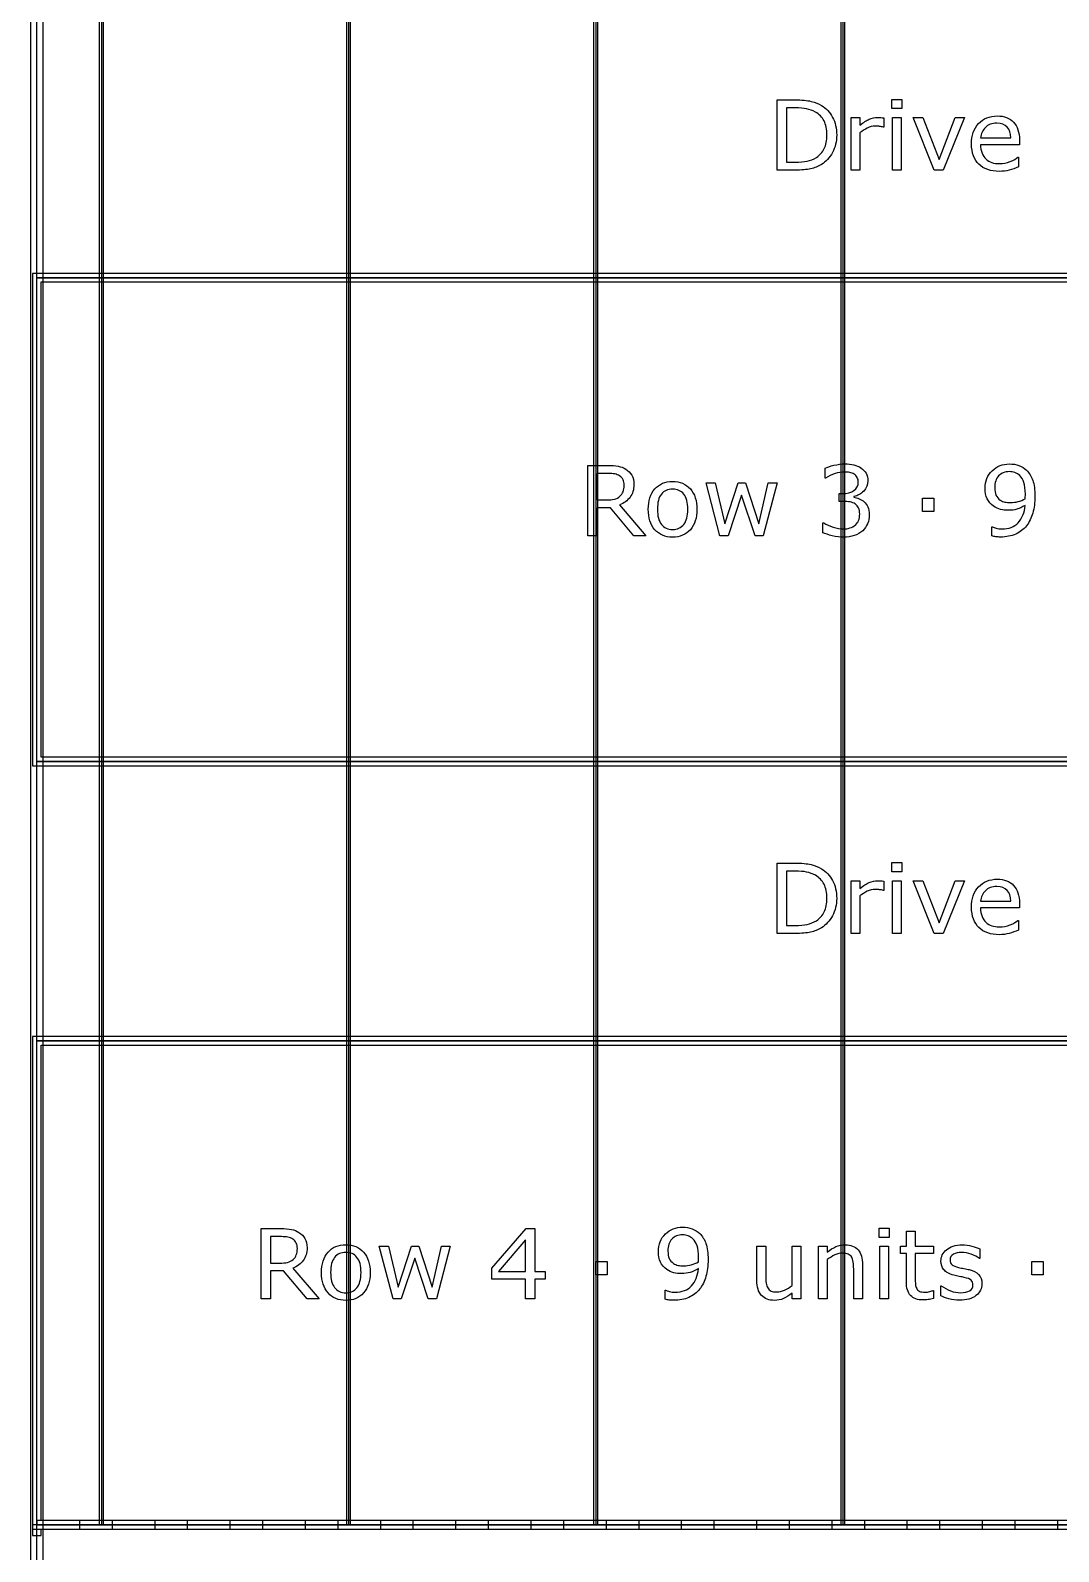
# Model space of a CAD drawing. Extents: x -13 to 750, y 12 to 2314.
# Drawn here: x 43.4 to 139.1, y 2009.4 to 2150.9 of the extents above; entities that cross this region are included whole.
import ezdxf

# ---------------------------------------------------------------- set-up
doc = ezdxf.new("R2010")
doc.units = 0
doc.layers.get('0').update_dxf_attribs({"linetype": 'CONTINUOUS'})

msp = doc.modelspace()

# ---------------------------------------------------------------- linework, layer by layer
at = {"color": 7}
for points in [[(43.400391, 2296.489609), (43.400391, 1844.29039), (268.59961, 1844.29039), (268.59961, 2296.489609)], [(44.599609, 2295.290391), (267.40039, 2295.290391), (267.40039, 1845.48961), (44.599609, 1845.48961)], [(49.800781, 2269.89), (49.800781, 2011.89), (50.199219, 2011.89), (50.199219, 2269.89)], [(72.800781, 2269.89), (72.800781, 2011.89), (73.199219, 2011.89), (73.199219, 2269.89)], [(95.800781, 2269.89), (95.800781, 2011.89), (96.199219, 2011.89), (96.199219, 2269.89)], [(118.80078, 2269.89), (118.80078, 2011.89), (119.19922, 2011.89), (119.19922, 2269.89)], [(44, 2153.89), (268, 2153.89), (268, 2127.89), (44, 2127.89)], [(124.49341, 2143.62049), (123.56177, 2143.62049), (123.56177, 2144.47742), (124.49341, 2144.47742)], [(124.44067, 2137.89), (123.6145, 2137.89), (123.6145, 2142.79869), (124.44067, 2142.79869)], [(130.32056, 2142.79869), (128.33423, 2137.89), (127.50366, 2137.89), (125.53052, 2142.79869), (126.427, 2142.79869), (127.94751, 2138.89195), (129.45483, 2142.79869)], [(117.51489, 2141.16836), (117.51489, 2141.16836)], [(118.42456, 2141.15514), (118.42456, 2141.15514)], [(43.599609, 2128.29039), (43.599609, 2082.48961), (268.40039, 2082.48961), (268.40039, 2128.29039)], [(44, 2127.89), (268, 2127.89), (268, 2082.89), (44, 2082.89)], [(44.400391, 2127.48961), (267.59961, 2127.48961), (267.59961, 2083.29039), (44.400391, 2083.29039)], [(98.646973, 2108.5921), (98.646973, 2108.5921)], [(112.87646, 2108.79869), (111.59766, 2103.89), (110.83301, 2103.89), (109.57178, 2107.67369), (108.31934, 2103.89), (107.55908, 2103.89), (106.26709, 2108.79869), (107.12842, 2108.79869), (108.0293, 2104.99742), (109.25537, 2108.79869), (109.93652, 2108.79869), (111.19336, 2104.99742), (112.0459, 2108.79869)], [(120.98, 2107.04082), (120.98, 2107.04082)], [(127.46631, 2106.13561), (126.41602, 2106.13561), (126.41602, 2107.37926), (127.46631, 2107.37926)], [(136.87057, 2107.5551), (136.87057, 2107.5551)], [(104.5708, 2106.34215), (104.5708, 2106.34215)], [(105.42334, 2106.34215), (105.42334, 2106.34215)], [(44, 2082.89), (268, 2082.89), (268, 2056.89), (44, 2056.89)], [(124.49341, 2072.62049), (123.56177, 2072.62049), (123.56177, 2073.47742), (124.49341, 2073.47742)], [(124.44067, 2066.89), (123.6145, 2066.89), (123.6145, 2071.79869), (124.44067, 2071.79869)], [(130.32056, 2071.79869), (128.33423, 2066.89), (127.50366, 2066.89), (125.53052, 2071.79869), (126.427, 2071.79869), (127.94751, 2067.89195), (129.45483, 2071.79869)], [(117.51489, 2070.16836), (117.51489, 2070.16836)], [(118.42456, 2070.15514), (118.42456, 2070.15514)], [(43.599609, 2057.29039), (43.599609, 2011.48961), (268.40039, 2011.48961), (268.40039, 2057.29039)], [(44, 2056.89), (268, 2056.89), (268, 2011.89), (44, 2011.89)], [(44.400391, 2056.48961), (267.59961, 2056.48961), (267.59961, 2012.29039), (44.400391, 2012.29039)], [(91.297119, 2034.73131), (90.325928, 2034.73131), (90.325928, 2032.89), (89.482178, 2032.89), (89.482178, 2034.73131), (86.348877, 2034.73131), (86.348877, 2035.74205), (89.517334, 2039.43346), (90.325928, 2039.43346), (90.325928, 2035.43443), (91.297119, 2035.43443)], [(123.31128, 2038.62047), (122.37964, 2038.62047), (122.37964, 2039.4774), (123.31128, 2039.4774)], [(82.468506, 2037.79869), (81.189697, 2032.89), (80.425049, 2032.89), (79.163818, 2036.67369), (77.911377, 2032.89), (77.151123, 2032.89), (75.859131, 2037.79869), (76.720459, 2037.79869), (77.621338, 2033.99742), (78.847412, 2037.79869), (79.528564, 2037.79869), (80.7854, 2033.99742), (81.637939, 2037.79869)], [(89.482178, 2035.43443), (89.482178, 2038.38756), (86.946533, 2035.43443)], [(123.25854, 2032.89), (122.43237, 2032.89), (122.43237, 2037.79869), (123.25854, 2037.79869)], [(68.239014, 2037.5921), (68.239014, 2037.5921)], [(97.05835, 2035.13561), (96.008057, 2035.13561), (96.008057, 2036.37926), (97.05835, 2036.37926)], [(106.46261, 2036.5551), (106.46261, 2036.5551)], [(137.64185, 2035.13556), (136.59155, 2035.13556), (136.59155, 2036.37921), (137.64185, 2036.37921)], [(74.162842, 2035.34215), (74.162842, 2035.34215)], [(75.015381, 2035.34215), (75.015381, 2035.34215)], [(131.94653, 2034.30499), (131.94653, 2034.30499)], [(44, 2012.29039), (44, 2011.89), (43.599609, 2011.89), (43.599609, 2010.89), (44.400391, 2010.89), (44.400391, 2011.48961), (48, 2011.48961), (48, 2012.29039)], [(51, 2012.29039), (51, 2011.48961), (55, 2011.48961), (55, 2012.29039)], [(58, 2012.29039), (58, 2011.48961), (62, 2011.48961), (62, 2012.29039)], [(65, 2012.29039), (65, 2011.48961), (69, 2011.48961), (69, 2012.29039)], [(72, 2012.29039), (72, 2011.48961), (76, 2011.48961), (76, 2012.29039)], [(79, 2012.29039), (79, 2011.48961), (83, 2011.48961), (83, 2012.29039)], [(86, 2012.29039), (86, 2011.48961), (90, 2011.48961), (90, 2012.29039)], [(93, 2012.29039), (93, 2011.48961), (97, 2011.48961), (97, 2012.29039)], [(100, 2012.29039), (100, 2011.48961), (104, 2011.48961), (104, 2012.29039)], [(107, 2012.29039), (107, 2011.48961), (111, 2011.48961), (111, 2012.29039)], [(114, 2012.29039), (114, 2011.48961), (118, 2011.48961), (118, 2012.29039)], [(121, 2012.29039), (121, 2011.48961), (125, 2011.48961), (125, 2012.29039)], [(128, 2012.29039), (128, 2011.48961), (132, 2011.48961), (132, 2012.29039)], [(135, 2012.29039), (135, 2011.48961), (139, 2011.48961), (139, 2012.29039)], [(44, 2011.89), (268, 2011.89), (268, 1867.89), (44, 1867.89)]]:
    msp.add_lwpolyline(points, close=True, dxfattribs=at)
for points in [[(50, 2269.89), (50, 2011.89)], [(73, 2269.89), (73, 2011.89)], [(96, 2269.89), (96, 2011.89)], [(119, 2269.89), (119, 2011.89)], [(114.54858, 2137.89), (112.89624, 2137.89), (112.89624, 2144.43346), (114.53101, 2144.43346)], [(114.58374, 2143.68642), (113.76636, 2143.68642), (113.76636, 2138.6371), (114.58374, 2138.6371)], [(120.5911, 2141.37488), (120.5911, 2137.89), (119.76493, 2137.89), (119.76493, 2142.79869), (120.5911, 2142.79869), (120.5911, 2142.07359)], [(122.82792, 2142.74599), (122.82788, 2141.89783)], [(122.82788, 2141.89783), (122.78398, 2141.89783)], [(131.8147, 2140.89146), (134.6272, 2140.89146)], [(135.4314, 2140.25865), (131.8147, 2140.25865)], [(135.43135, 2140.70689), (135.4314, 2140.25865)], [(135.29077, 2139.08971), (135.33467, 2139.08971), (135.33467, 2138.18883)], [(100.68164, 2103.89), (99.552246, 2103.89), (97.36377, 2106.49156), (96.137695, 2106.49156), (96.137695, 2103.89), (95.267578, 2103.89), (95.267578, 2110.43346), (97.100098, 2110.43346)], [(117.38523, 2109.23807), (117.34133, 2109.23807), (117.34133, 2110.15653)], [(97.161621, 2109.68635), (96.137695, 2109.68635), (96.137695, 2107.21662), (97.016602, 2107.21662)], [(119.05955, 2107.07601), (118.66404, 2107.07601), (118.66404, 2107.8055), (118.97166, 2107.8055)], [(120.03518, 2107.52859), (120.03518, 2107.46709)], [(135.98333, 2107.74407), (135.98291, 2107.744)], [(98.220703, 2106.75084), (100.68164, 2103.89)], [(117.15234, 2104.16686), (117.15234, 2105.08531), (117.21824, 2105.08531)], [(132.87598, 2103.86366), (132.87598, 2104.70302), (132.91988, 2104.70302)], [(114.54858, 2066.89), (112.89624, 2066.89), (112.89624, 2073.43346), (114.53101, 2073.43346)], [(114.58374, 2072.68642), (113.76636, 2072.68642), (113.76636, 2067.6371), (114.58374, 2067.6371)], [(120.5911, 2070.37488), (120.5911, 2066.89), (119.76493, 2066.89), (119.76493, 2071.79869), (120.5911, 2071.79869), (120.5911, 2071.07359)], [(122.82792, 2071.74599), (122.82788, 2070.89783)], [(122.82788, 2070.89783), (122.78398, 2070.89783)], [(131.8147, 2069.89146), (134.6272, 2069.89146)], [(135.4314, 2069.25865), (131.8147, 2069.25865)], [(135.43135, 2069.70689), (135.4314, 2069.25865)], [(135.29077, 2068.08971), (135.33467, 2068.08971), (135.33467, 2067.18883)], [(70.273682, 2032.89), (69.144287, 2032.89), (66.955811, 2035.49156), (65.729736, 2035.49156), (65.729736, 2032.89), (64.859619, 2032.89), (64.859619, 2039.43346), (66.692139, 2039.43346)], [(124.91089, 2034.4939), (124.91089, 2037.10426), (124.35278, 2037.10426), (124.35278, 2037.79859), (124.91089, 2037.79859), (124.91089, 2039.20924), (125.73706, 2039.20924), (125.73706, 2037.79859), (127.44214, 2037.79859), (127.44214, 2037.10426), (125.73706, 2037.10426), (125.73706, 2034.86744)], [(66.753662, 2038.68635), (65.729736, 2038.68635), (65.729736, 2036.21662), (66.608643, 2036.21662)], [(110.9978, 2034.61266), (110.9978, 2037.79869), (111.82397, 2037.79869), (111.82397, 2035.00377)], [(114.27616, 2034.13364), (114.27616, 2037.79868), (115.10233, 2037.79868), (115.10229, 2032.89)], [(117.55439, 2036.55506), (117.55439, 2032.89), (116.72822, 2032.89), (116.72822, 2037.79869), (117.55439, 2037.79869), (117.55439, 2037.25377)], [(105.57537, 2036.74407), (105.57495, 2036.744)], [(131.75313, 2037.54817), (131.75313, 2036.66487), (131.70923, 2036.66487)], [(67.812744, 2035.75084), (70.273682, 2032.89)], [(120.83276, 2032.89), (120.00659, 2032.89), (120.00659, 2035.68492)], [(120.83271, 2036.07604), (120.83276, 2032.89)], [(102.46802, 2032.86366), (102.46802, 2033.70302), (102.51192, 2033.70302)], [(115.10229, 2032.89), (114.27612, 2032.89), (114.27612, 2033.43492)], [(127.39821, 2033.67649), (127.44211, 2033.67649), (127.44214, 2032.9339)], [(128.11011, 2033.18438), (128.11011, 2034.11163), (128.15401, 2034.11163)]]:
    msp.add_lwpolyline(points, dxfattribs=at)
for points in [[(114.53101, 2144.43346), (115.169677, 2144.43346), (115.67651, 2144.386583), (116.05151, 2144.29283)], [(116.05151, 2144.29283), (116.429443, 2144.20201), (116.74878, 2144.076033), (117.00952, 2143.9149)], [(117.00952, 2143.9149), (117.454833, 2143.63658), (117.802003, 2143.265977), (118.05103, 2142.80309)], [(115.62524, 2143.59852), (115.335207, 2143.65712), (114.98804, 2143.68642), (114.58374, 2143.68642)], [(116.44702, 2143.29529), (116.189207, 2143.441777), (115.91528, 2143.542853), (115.62524, 2143.59852)], [(117.24683, 2142.46473), (117.068117, 2142.81629), (116.801513, 2143.093143), (116.44702, 2143.29529)], [(117.51489, 2141.16834), (117.51489, 2141.681033), (117.425537, 2142.113163), (117.24683, 2142.46473)], [(118.05103, 2142.80309), (118.30005, 2142.340197), (118.42456, 2141.79088), (118.42456, 2141.15514)], [(120.5911, 2142.07359), (120.919227, 2142.337263), (121.207803, 2142.5233), (121.45683, 2142.6317)], [(121.45683, 2142.6317), (121.708783, 2142.743027), (121.96513, 2142.79869), (122.22587, 2142.79869)], [(122.22587, 2142.79869), (122.369423, 2142.79869), (122.473427, 2142.79429), (122.53788, 2142.78549)], [(122.53788, 2142.78549), (122.602347, 2142.77949), (122.699027, 2142.766323), (122.82792, 2142.74599)], [(131.63008, 2142.2274), (132.069533, 2142.69908), (132.64668, 2142.93492), (133.36152, 2142.93492)], [(133.36152, 2142.93492), (134.023633, 2142.93492), (134.5334, 2142.74156), (134.89082, 2142.35484)], [(134.89082, 2142.35484), (135.251173, 2141.968127), (135.43135, 2141.41881), (135.43135, 2140.70689)], [(117.2688, 2139.89395), (117.43286, 2140.23379), (117.51489, 2140.658593), (117.51489, 2141.16836)], [(118.42456, 2141.15514), (118.42456, 2140.560413), (118.29419, 2140.02135), (118.03345, 2139.53795)], [(121.27665, 2141.80994), (121.039343, 2141.698613), (120.810827, 2141.553593), (120.5911, 2141.37488)], [(122.01493, 2141.98133), (121.76005, 2141.98133), (121.513957, 2141.9242), (121.27665, 2141.80994)], [(122.42362, 2141.95933), (122.309367, 2141.973997), (122.173137, 2141.98133), (122.01493, 2141.98133)], [(122.78398, 2141.89783), (122.660933, 2141.927097), (122.540813, 2141.947597), (122.42362, 2141.95933)], [(130.97529, 2140.31578), (130.97529, 2141.118513), (131.193553, 2141.75572), (131.63008, 2142.2274)], [(132.25854, 2141.86266), (131.9978, 2141.601913), (131.849853, 2141.27818), (131.8147, 2140.89146)], [(133.31763, 2142.25377), (132.875243, 2142.25377), (132.522213, 2142.1234), (132.25854, 2141.86266)], [(134.29761, 2141.89781), (134.083743, 2142.135117), (133.757083, 2142.25377), (133.31763, 2142.25377)], [(134.6272, 2140.89146), (134.624533, 2141.32506), (134.51467, 2141.66051), (134.29761, 2141.89781)], [(116.53931, 2139.07217), (116.864503, 2139.280177), (117.107667, 2139.554103), (117.2688, 2139.89395)], [(118.03345, 2139.53795), (117.775637, 2139.05455), (117.431397, 2138.67955), (117.00073, 2138.41295)], [(131.66084, 2138.43492), (131.203807, 2138.877307), (130.97529, 2139.50426), (130.97529, 2140.31578)], [(131.8147, 2140.25865), (131.8147, 2139.956897), (131.86011, 2139.693227), (131.95093, 2139.46764)], [(114.58374, 2138.6371), (115.002687, 2138.6371), (115.367433, 2138.667867), (115.67798, 2138.7294)], [(115.67798, 2138.7294), (115.991453, 2138.790933), (116.278563, 2138.90519), (116.53931, 2139.07217)], [(117.00073, 2138.41295), (116.701903, 2138.228377), (116.36792, 2138.095077), (115.99878, 2138.01305)], [(133.56807, 2137.77574), (132.753617, 2137.77574), (132.117873, 2137.995467), (131.66084, 2138.43492)], [(131.95093, 2139.46764), (132.04175, 2139.24498), (132.16626, 2139.061873), (132.32446, 2138.91832)], [(132.32446, 2138.91832), (132.476807, 2138.777693), (132.656983, 2138.672223), (132.86499, 2138.60191)], [(132.86499, 2138.60191), (133.07593, 2138.531603), (133.307377, 2138.49645), (133.55933, 2138.49645)], [(133.55933, 2138.49645), (133.89331, 2138.49645), (134.228757, 2138.562367), (134.56567, 2138.6942)], [(135.33467, 2138.18883), (135.05635, 2138.071643), (134.77217, 2137.973497), (134.48213, 2137.89439)], [(134.56567, 2138.6942), (134.905517, 2138.828967), (135.147217, 2138.960803), (135.29077, 2139.08971)], [(115.99878, 2138.01305), (115.632567, 2137.931017), (115.149167, 2137.89), (114.54858, 2137.89)], [(134.48213, 2137.89439), (134.19209, 2137.81529), (133.887403, 2137.77574), (133.56807, 2137.77574)], [(97.100098, 2110.43346), (97.495605, 2110.43346), (97.825195, 2110.407093), (98.088867, 2110.35436)], [(98.088867, 2110.35436), (98.352539, 2110.30456), (98.589844, 2110.213737), (98.800781, 2110.08189)], [(98.800781, 2110.08189), (99.038086, 2109.932477), (99.222656, 2109.743513), (99.354492, 2109.515)], [(117.34133, 2110.15653), (117.549337, 2110.25907), (117.826193, 2110.35282), (118.1719, 2110.43778)], [(118.1719, 2110.43778), (118.520527, 2110.525673), (118.85744, 2110.56962), (119.18264, 2110.56962)], [(119.16062, 2109.80936), (118.8823, 2109.80936), (118.586403, 2109.759557), (118.27293, 2109.65995)], [(119.64842, 2109.76546), (119.504867, 2109.794727), (119.342267, 2109.80936), (119.16062, 2109.80936)], [(119.18264, 2110.56962), (119.501973, 2110.56962), (119.783223, 2110.54032), (120.02639, 2110.48172)], [(120.05271, 2109.60726), (119.926737, 2109.683427), (119.791973, 2109.73616), (119.64842, 2109.76546)], [(120.02639, 2110.48172), (120.26955, 2110.42312), (120.489277, 2110.32937), (120.68557, 2110.20047)], [(120.68557, 2110.20047), (120.896503, 2110.059843), (121.05617, 2109.88992), (121.16457, 2109.6907)], [(132.23873, 2108.30656), (132.23873, 2108.974533), (132.458457, 2109.517993), (132.89791, 2109.93694)], [(132.89791, 2109.93694), (133.337363, 2110.35588), (133.873497, 2110.56535), (134.50631, 2110.56535)], [(134.49756, 2109.84899), (134.075687, 2109.84899), (133.741703, 2109.717157), (133.49561, 2109.45349)], [(135.01172, 2109.76109), (134.853513, 2109.81969), (134.682127, 2109.84899), (134.49756, 2109.84899)], [(134.50631, 2110.56535), (134.822717, 2110.56535), (135.115683, 2110.515547), (135.38521, 2110.41594)], [(135.38521, 2110.41594), (135.654743, 2110.31926), (135.890583, 2110.172777), (136.09273, 2109.97649)], [(136.09273, 2109.97649), (136.341757, 2109.733323), (136.533653, 2109.419847), (136.66842, 2109.03606)], [(97.772461, 2109.63365), (97.59961, 2109.668783), (97.395996, 2109.68635), (97.161621, 2109.68635)], [(98.220703, 2109.45787), (98.094726, 2109.54283), (97.945312, 2109.601423), (97.772461, 2109.63365)], [(98.545898, 2109.08873), (98.481445, 2109.235217), (98.373046, 2109.358263), (98.220703, 2109.45787)], [(98.646973, 2108.59215), (98.646973, 2108.77965), (98.613281, 2108.945177), (98.545898, 2109.08873)], [(98.550293, 2107.98126), (98.614746, 2108.142393), (98.646973, 2108.346007), (98.646973, 2108.5921)], [(99.556641, 2108.65367), (99.556641, 2108.18199), (99.437989, 2107.786483), (99.200684, 2107.46715)], [(99.354492, 2109.515), (99.489258, 2109.289413), (99.556641, 2109.002303), (99.556641, 2108.65367)], [(101.50342, 2108.23619), (101.913573, 2108.70201), (102.46582, 2108.93492), (103.16016, 2108.93492)], [(103.16016, 2108.93492), (103.848633, 2108.93492), (104.39795, 2108.70201), (104.80811, 2108.23619)], [(118.27293, 2109.65995), (117.95945, 2109.560343), (117.66355, 2109.419717), (117.38523, 2109.23807)], [(120.03514, 2108.08235), (120.30174, 2108.26985), (120.43504, 2108.542313), (120.43504, 2108.89974)], [(120.33396, 2109.31282), (120.26658, 2109.43294), (120.17283, 2109.531087), (120.05271, 2109.60726)], [(120.43504, 2108.89974), (120.43504, 2109.05794), (120.401347, 2109.195633), (120.33396, 2109.31282)], [(121.32717, 2108.99197), (121.32717, 2108.62869), (121.198263, 2108.31082), (120.94045, 2108.03836)], [(121.16457, 2109.6907), (121.27297, 2109.49148), (121.32717, 2109.25857), (121.32717, 2108.99197)], [(133.49561, 2109.45349), (133.252443, 2109.189817), (133.13086, 2108.81921), (133.13086, 2108.34167)], [(135.45557, 2109.47984), (135.31787, 2109.61168), (135.16992, 2109.70543), (135.01172, 2109.76109)], [(135.84229, 2108.83824), (135.748537, 2109.113633), (135.61963, 2109.3275), (135.45557, 2109.47984)], [(135.98291, 2107.744), (135.98291, 2108.198107), (135.936037, 2108.562853), (135.84229, 2108.83824)], [(136.66842, 2109.03606), (136.803187, 2108.6552), (136.87057, 2108.161547), (136.87057, 2107.5551)], [(97.016602, 2107.21662), (97.291992, 2107.21662), (97.532226, 2107.240053), (97.737305, 2107.28692)], [(97.737305, 2107.28692), (97.942383, 2107.33672), (98.116699, 2107.42754), (98.260254, 2107.55938)], [(99.200684, 2107.46715), (98.963379, 2107.150743), (98.636719, 2106.911973), (98.220703, 2106.75084)], [(98.260254, 2107.55938), (98.39209, 2107.682427), (98.48877, 2107.823053), (98.550293, 2107.98126)], [(100.89258, 2106.34215), (100.89258, 2107.141957), (101.096193, 2107.773303), (101.50342, 2108.23619)], [(102.11426, 2107.75719), (101.868167, 2107.44957), (101.74512, 2106.97789), (101.74512, 2106.34215)], [(103.16016, 2108.22301), (102.711913, 2108.22301), (102.36328, 2108.067737), (102.11426, 2107.75719)], [(104.19727, 2107.75719), (103.948243, 2108.067737), (103.60254, 2108.22301), (103.16016, 2108.22301)], [(104.5708, 2106.34215), (104.5708, 2106.97789), (104.44629, 2107.44957), (104.19727, 2107.75719)], [(104.80811, 2108.23619), (105.218263, 2107.773303), (105.42334, 2107.141957), (105.42334, 2106.34215)], [(118.97166, 2107.8055), (119.416973, 2107.8055), (119.771467, 2107.897783), (120.03514, 2108.08235)], [(119.666, 2107.02331), (119.4785, 2107.058443), (119.27635, 2107.07601), (119.05955, 2107.07601)], [(120.145, 2106.83874), (120.013167, 2106.92956), (119.8535, 2106.991083), (119.666, 2107.02331)], [(120.94045, 2108.03836), (120.68557, 2107.768827), (120.383813, 2107.598903), (120.03518, 2107.52859)], [(120.03518, 2107.46709), (120.1758, 2107.443623), (120.33693, 2107.393817), (120.51857, 2107.31767)], [(120.51857, 2107.31767), (120.700217, 2107.24443), (120.854027, 2107.152147), (120.98, 2107.04082)], [(120.97998, 2107.04088), (121.120607, 2106.9149), (121.23633, 2106.756697), (121.32715, 2106.56627)], [(132.43209, 2107.31779), (132.303183, 2107.593183), (132.23873, 2107.922773), (132.23873, 2108.30656)], [(133.01656, 2106.63664), (132.758747, 2106.815353), (132.563923, 2107.042403), (132.43209, 2107.31779)], [(133.13086, 2108.34167), (133.13086, 2108.06335), (133.17041, 2107.8363), (133.24951, 2107.66052)], [(133.24951, 2107.66052), (133.32861, 2107.48474), (133.46191, 2107.33093), (133.64941, 2107.19909)], [(133.64941, 2107.19909), (133.78125, 2107.10827), (133.92627, 2107.046747), (134.08447, 2107.01452)], [(134.08447, 2107.01452), (134.242677, 2106.985253), (134.41846, 2106.97062), (134.61182, 2106.97062)], [(134.61182, 2106.97062), (134.840333, 2106.97062), (135.071777, 2107.001387), (135.30615, 2107.06292)], [(135.30615, 2107.06292), (135.540523, 2107.124453), (135.76025, 2107.21381), (135.96533, 2107.33099)], [(135.96533, 2107.33099), (135.967997, 2107.392523), (135.970997, 2107.45258), (135.97433, 2107.51116)], [(135.97433, 2107.51116), (135.98033, 2107.572693), (135.98333, 2107.65033), (135.98333, 2107.74407)], [(136.87061, 2107.55504), (136.87061, 2106.983753), (136.80469, 2106.4652), (136.67285, 2105.99938)], [(101.50342, 2104.44811), (101.096193, 2104.910997), (100.89258, 2105.542343), (100.89258, 2106.34215)], [(101.74512, 2106.34215), (101.74512, 2105.726917), (101.86963, 2105.25963), (102.11865, 2104.94029)], [(104.19287, 2104.9359), (104.444823, 2105.252307), (104.5708, 2105.721057), (104.5708, 2106.34215)], [(105.42334, 2106.34215), (105.42334, 2105.542343), (105.218263, 2104.910997), (104.80811, 2104.44811)], [(120.45262, 2106.47399), (120.379373, 2106.629263), (120.276833, 2106.750847), (120.145, 2106.83874)], [(120.56687, 2105.89392), (120.56687, 2106.128293), (120.528787, 2106.32165), (120.45262, 2106.47399)], [(120.4658, 2105.30505), (120.53318, 2105.460323), (120.56687, 2105.656613), (120.56687, 2105.89392)], [(121.46338, 2105.82799), (121.46338, 2105.529163), (121.40918, 2105.255237), (121.30078, 2105.00621)], [(121.32715, 2106.56627), (121.41797, 2106.375843), (121.46338, 2106.12975), (121.46338, 2105.82799)], [(133.67135, 2106.32902), (133.45455, 2106.381753), (133.236287, 2106.484293), (133.01656, 2106.63664)], [(134.40523, 2106.24992), (134.135703, 2106.24992), (133.891077, 2106.276287), (133.67135, 2106.32902)], [(135.19185, 2106.35539), (134.951617, 2106.285077), (134.68941, 2106.24992), (134.40523, 2106.24992)], [(135.9609, 2106.70695), (135.68844, 2106.54289), (135.43209, 2106.425703), (135.19185, 2106.35539)], [(135.3193, 2105.09856), (135.68844, 2105.488207), (135.902307, 2106.024337), (135.9609, 2106.70695)], [(136.67285, 2105.99938), (136.543943, 2105.533553), (136.347653, 2105.13658), (136.08398, 2104.80846)], [(103.16016, 2103.75377), (102.46582, 2103.75377), (101.913573, 2103.985217), (101.50342, 2104.44811)], [(102.11865, 2104.94029), (102.367677, 2104.623883), (102.714847, 2104.46568), (103.16016, 2104.46568)], [(103.16016, 2104.46568), (103.599613, 2104.46568), (103.94385, 2104.62242), (104.19287, 2104.9359)], [(104.80811, 2104.44811), (104.39795, 2103.985217), (103.848633, 2103.75377), (103.16016, 2103.75377)], [(118.01807, 2103.88561), (117.666503, 2103.97057), (117.377927, 2104.06432), (117.15234, 2104.16686)], [(117.21824, 2105.08531), (117.467267, 2104.92125), (117.760237, 2104.78502), (118.09715, 2104.67662)], [(118.09715, 2104.67662), (118.434063, 2104.56822), (118.759257, 2104.51402), (119.07273, 2104.51402)], [(119.07273, 2104.51402), (119.257303, 2104.51402), (119.453593, 2104.544787), (119.6616, 2104.60632)], [(119.6616, 2104.60632), (119.869607, 2104.667853), (120.038063, 2104.758673), (120.16697, 2104.87878)], [(120.84375, 2104.35582), (120.624023, 2104.15074), (120.364747, 2103.998397), (120.06592, 2103.89879)], [(120.16697, 2104.87878), (120.301737, 2105.007687), (120.401347, 2105.149777), (120.4658, 2105.30505)], [(121.30078, 2105.00621), (121.19238, 2104.75719), (121.040037, 2104.540393), (120.84375, 2104.35582)], [(132.91988, 2104.70302), (133.00484, 2104.659087), (133.124957, 2104.616607), (133.28023, 2104.57558)], [(133.28023, 2104.57558), (133.435503, 2104.537513), (133.608357, 2104.51848), (133.79879, 2104.51848)], [(133.79879, 2104.51848), (134.44625, 2104.51848), (134.953087, 2104.71184), (135.3193, 2105.09856)], [(136.08398, 2104.80846), (135.81738, 2104.474473), (135.483397, 2104.21666), (135.08203, 2104.03502)], [(119.09033, 2103.75377), (118.72705, 2103.75377), (118.36963, 2103.797717), (118.01807, 2103.88561)], [(120.06592, 2103.89879), (119.77002, 2103.80211), (119.444823, 2103.75377), (119.09033, 2103.75377)], [(133.23633, 2103.78896), (133.101563, 2103.803627), (132.981447, 2103.828527), (132.87598, 2103.86366)], [(133.66699, 2103.76256), (133.51465, 2103.76256), (133.371097, 2103.77136), (133.23633, 2103.78896)], [(135.08203, 2104.03502), (134.680663, 2103.85338), (134.208983, 2103.76256), (133.66699, 2103.76256)], [(114.53101, 2073.43346), (115.169677, 2073.43346), (115.67651, 2073.386583), (116.05151, 2073.29283)], [(116.05151, 2073.29283), (116.429443, 2073.20201), (116.74878, 2073.076033), (117.00952, 2072.9149)], [(115.62524, 2072.59852), (115.335207, 2072.65712), (114.98804, 2072.68642), (114.58374, 2072.68642)], [(116.44702, 2072.29529), (116.189207, 2072.441777), (115.91528, 2072.542853), (115.62524, 2072.59852)], [(117.24683, 2071.46473), (117.068117, 2071.81629), (116.801513, 2072.093143), (116.44702, 2072.29529)], [(117.00952, 2072.9149), (117.454833, 2072.63658), (117.802003, 2072.265977), (118.05103, 2071.80309)], [(118.05103, 2071.80309), (118.30005, 2071.340197), (118.42456, 2070.79088), (118.42456, 2070.15514)], [(120.5911, 2071.07359), (120.919227, 2071.337263), (121.207803, 2071.5233), (121.45683, 2071.6317)], [(121.45683, 2071.6317), (121.708783, 2071.743027), (121.96513, 2071.79869), (122.22587, 2071.79869)], [(122.22587, 2071.79869), (122.369423, 2071.79869), (122.473427, 2071.79429), (122.53788, 2071.78549)], [(122.53788, 2071.78549), (122.602347, 2071.77949), (122.699027, 2071.766323), (122.82792, 2071.74599)], [(131.63008, 2071.2274), (132.069533, 2071.69908), (132.64668, 2071.93492), (133.36152, 2071.93492)], [(133.36152, 2071.93492), (134.023633, 2071.93492), (134.5334, 2071.74156), (134.89082, 2071.35484)], [(117.51489, 2070.16834), (117.51489, 2070.681033), (117.425537, 2071.113163), (117.24683, 2071.46473)], [(117.2688, 2068.89395), (117.43286, 2069.23379), (117.51489, 2069.658593), (117.51489, 2070.16836)], [(118.42456, 2070.15514), (118.42456, 2069.560413), (118.29419, 2069.02135), (118.03345, 2068.53795)], [(121.27665, 2070.80994), (121.039343, 2070.698613), (120.810827, 2070.553593), (120.5911, 2070.37488)], [(122.01493, 2070.98133), (121.76005, 2070.98133), (121.513957, 2070.9242), (121.27665, 2070.80994)], [(122.42362, 2070.95933), (122.309367, 2070.973997), (122.173137, 2070.98133), (122.01493, 2070.98133)], [(122.78398, 2070.89783), (122.660933, 2070.927097), (122.540813, 2070.947597), (122.42362, 2070.95933)], [(130.97529, 2069.31578), (130.97529, 2070.118513), (131.193553, 2070.75572), (131.63008, 2071.2274)], [(132.25854, 2070.86266), (131.9978, 2070.601913), (131.849853, 2070.27818), (131.8147, 2069.89146)], [(133.31763, 2071.25377), (132.875243, 2071.25377), (132.522213, 2071.1234), (132.25854, 2070.86266)], [(134.29761, 2070.89781), (134.083743, 2071.135117), (133.757083, 2071.25377), (133.31763, 2071.25377)], [(134.6272, 2069.89146), (134.624533, 2070.32506), (134.51467, 2070.66051), (134.29761, 2070.89781)], [(134.89082, 2071.35484), (135.251173, 2070.968127), (135.43135, 2070.41881), (135.43135, 2069.70689)], [(116.53931, 2068.07217), (116.864503, 2068.280177), (117.107667, 2068.554103), (117.2688, 2068.89395)], [(131.66084, 2067.43492), (131.203807, 2067.877307), (130.97529, 2068.50426), (130.97529, 2069.31578)], [(131.8147, 2069.25865), (131.8147, 2068.956897), (131.86011, 2068.693227), (131.95093, 2068.46764)], [(114.58374, 2067.6371), (115.002687, 2067.6371), (115.367433, 2067.667867), (115.67798, 2067.7294)], [(115.67798, 2067.7294), (115.991453, 2067.790933), (116.278563, 2067.90519), (116.53931, 2068.07217)], [(117.00073, 2067.41295), (116.701903, 2067.228377), (116.36792, 2067.095077), (115.99878, 2067.01305)], [(118.03345, 2068.53795), (117.775637, 2068.05455), (117.431397, 2067.67955), (117.00073, 2067.41295)], [(133.56807, 2066.77574), (132.753617, 2066.77574), (132.117873, 2066.995467), (131.66084, 2067.43492)], [(131.95093, 2068.46764), (132.04175, 2068.24498), (132.16626, 2068.061873), (132.32446, 2067.91832)], [(132.32446, 2067.91832), (132.476807, 2067.777693), (132.656983, 2067.672223), (132.86499, 2067.60191)], [(132.86499, 2067.60191), (133.07593, 2067.531603), (133.307377, 2067.49645), (133.55933, 2067.49645)], [(133.55933, 2067.49645), (133.89331, 2067.49645), (134.228757, 2067.562367), (134.56567, 2067.6942)], [(134.56567, 2067.6942), (134.905517, 2067.828967), (135.147217, 2067.960803), (135.29077, 2068.08971)], [(115.99878, 2067.01305), (115.632567, 2066.931017), (115.149167, 2066.89), (114.54858, 2066.89)], [(134.48213, 2066.89439), (134.19209, 2066.81529), (133.887403, 2066.77574), (133.56807, 2066.77574)], [(135.33467, 2067.18883), (135.05635, 2067.071643), (134.77217, 2066.973497), (134.48213, 2066.89439)], [(66.692139, 2039.43346), (67.087646, 2039.43346), (67.417236, 2039.407093), (67.680908, 2039.35436)], [(67.680908, 2039.35436), (67.94458, 2039.30456), (68.181885, 2039.213737), (68.392822, 2039.08189)], [(68.392822, 2039.08189), (68.630127, 2038.932477), (68.814697, 2038.743513), (68.946533, 2038.515)], [(102.48995, 2038.93694), (102.929403, 2039.35588), (103.465537, 2039.56535), (104.09835, 2039.56535)], [(104.09835, 2039.56535), (104.414757, 2039.56535), (104.707723, 2039.515547), (104.97725, 2039.41594)], [(104.97725, 2039.41594), (105.246783, 2039.31926), (105.482623, 2039.172777), (105.68477, 2038.97649)], [(67.364502, 2038.63365), (67.191651, 2038.668783), (66.988037, 2038.68635), (66.753662, 2038.68635)], [(67.812744, 2038.45787), (67.686767, 2038.54283), (67.537353, 2038.601423), (67.364502, 2038.63365)], [(68.137939, 2038.08873), (68.073486, 2038.235217), (67.965087, 2038.358263), (67.812744, 2038.45787)], [(68.239014, 2037.59215), (68.239014, 2037.77965), (68.205322, 2037.945177), (68.137939, 2038.08873)], [(69.148682, 2037.65367), (69.148682, 2037.18199), (69.03003, 2036.786483), (68.792725, 2036.46715)], [(68.946533, 2038.515), (69.081299, 2038.289413), (69.148682, 2038.002303), (69.148682, 2037.65367)], [(71.095459, 2037.23619), (71.505615, 2037.70201), (72.057861, 2037.93492), (72.752197, 2037.93492)], [(72.752197, 2037.93492), (73.440674, 2037.93492), (73.98999, 2037.70201), (74.400146, 2037.23619)], [(101.83077, 2037.30656), (101.83077, 2037.974533), (102.050497, 2038.517993), (102.48995, 2038.93694)], [(103.08765, 2038.45349), (102.844483, 2038.189817), (102.7229, 2037.81921), (102.7229, 2037.34167)], [(104.0896, 2038.84899), (103.667727, 2038.84899), (103.333743, 2038.717157), (103.08765, 2038.45349)], [(104.60376, 2038.76109), (104.44556, 2038.81969), (104.274173, 2038.84899), (104.0896, 2038.84899)], [(105.04761, 2038.47984), (104.90991, 2038.61168), (104.76196, 2038.70543), (104.60376, 2038.76109)], [(105.43433, 2037.83824), (105.340577, 2038.113633), (105.21167, 2038.3275), (105.04761, 2038.47984)], [(105.57495, 2036.744), (105.57495, 2037.198107), (105.528077, 2037.562853), (105.43433, 2037.83824)], [(105.68477, 2038.97649), (105.933797, 2038.733323), (106.125693, 2038.419847), (106.26046, 2038.03606)], [(106.26046, 2038.03606), (106.395227, 2037.6552), (106.46261, 2037.161547), (106.46261, 2036.5551)], [(117.55439, 2037.25377), (117.812203, 2037.467637), (118.078807, 2037.63463), (118.3542, 2037.75475)], [(118.3542, 2037.75475), (118.629587, 2037.874863), (118.9123, 2037.93492), (119.20234, 2037.93492)], [(119.20234, 2037.93492), (119.732613, 2037.93492), (120.13691, 2037.775253), (120.41523, 2037.45592)], [(128.63741, 2037.46907), (128.80147, 2037.606763), (129.009477, 2037.715163), (129.26143, 2037.79427)], [(129.26143, 2037.79427), (129.516317, 2037.876297), (129.800497, 2037.91731), (130.11397, 2037.91731)], [(130.11397, 2037.91731), (130.406943, 2037.91731), (130.702843, 2037.88069), (131.00167, 2037.80745)], [(131.00167, 2037.80745), (131.30343, 2037.737137), (131.553917, 2037.65071), (131.75313, 2037.54817)], [(66.608643, 2036.21662), (66.884034, 2036.21662), (67.124268, 2036.240053), (67.329346, 2036.28692)], [(67.329346, 2036.28692), (67.534424, 2036.33672), (67.70874, 2036.42754), (67.852295, 2036.55938)], [(68.792725, 2036.46715), (68.55542, 2036.150743), (68.22876, 2035.911973), (67.812744, 2035.75084)], [(67.852295, 2036.55938), (67.984131, 2036.682427), (68.080811, 2036.823053), (68.142334, 2036.98126)], [(68.142334, 2036.98126), (68.206787, 2037.142393), (68.239014, 2037.346007), (68.239014, 2037.5921)], [(70.484619, 2035.34215), (70.484619, 2036.141957), (70.688232, 2036.773303), (71.095459, 2037.23619)], [(71.706299, 2036.75719), (71.460205, 2036.44957), (71.337158, 2035.97789), (71.337158, 2035.34215)], [(72.752197, 2037.22301), (72.303955, 2037.22301), (71.955322, 2037.067737), (71.706299, 2036.75719)], [(73.789307, 2036.75719), (73.540283, 2037.067737), (73.19458, 2037.22301), (72.752197, 2037.22301)], [(74.162842, 2035.34215), (74.162842, 2035.97789), (74.03833, 2036.44957), (73.789307, 2036.75719)], [(74.400146, 2037.23619), (74.810303, 2036.773303), (75.015381, 2036.141957), (75.015381, 2035.34215)], [(102.02413, 2036.31779), (101.895223, 2036.593183), (101.83077, 2036.922773), (101.83077, 2037.30656)], [(102.6086, 2035.63664), (102.350787, 2035.815353), (102.155963, 2036.042403), (102.02413, 2036.31779)], [(102.7229, 2037.34167), (102.7229, 2037.06335), (102.76245, 2036.8363), (102.84155, 2036.66052)], [(102.84155, 2036.66052), (102.920657, 2036.48474), (103.05396, 2036.33093), (103.24146, 2036.19909)], [(103.24146, 2036.19909), (103.373293, 2036.10827), (103.51831, 2036.046747), (103.67651, 2036.01452)], [(104.89819, 2036.06292), (105.13257, 2036.124453), (105.352297, 2036.21381), (105.55737, 2036.33099)], [(105.55737, 2036.33099), (105.560037, 2036.392523), (105.563037, 2036.45258), (105.56637, 2036.51116)], [(105.56637, 2036.51116), (105.57237, 2036.572693), (105.57537, 2036.65033), (105.57537, 2036.74407)], [(106.46265, 2036.55504), (106.46265, 2035.983753), (106.39673, 2035.4652), (106.26489, 2034.99938)], [(118.26191, 2036.98133), (118.015817, 2036.870003), (117.779977, 2036.727913), (117.55439, 2036.55506)], [(118.96943, 2037.14832), (118.743843, 2037.14832), (118.508003, 2037.092657), (118.26191, 2036.98133)], [(119.50557, 2037.05602), (119.36787, 2037.117553), (119.189157, 2037.14832), (118.96943, 2037.14832)], [(119.82197, 2036.78355), (119.74873, 2036.906603), (119.643263, 2036.997427), (119.50557, 2037.05602)], [(119.96699, 2036.31773), (119.940657, 2036.51695), (119.892317, 2036.672223), (119.82197, 2036.78355)], [(120.00659, 2035.68492), (120.00659, 2035.910507), (119.99339, 2036.121443), (119.96699, 2036.31773)], [(120.41523, 2037.45592), (120.69355, 2037.13658), (120.83271, 2036.67662), (120.83271, 2036.07604)], [(128.13204, 2036.41878), (128.13204, 2036.620927), (128.173057, 2036.811357), (128.25509, 2036.99007)], [(128.40011, 2035.6014), (128.221397, 2035.824053), (128.13204, 2036.096513), (128.13204, 2036.41878)], [(128.25509, 2036.99007), (128.34005, 2037.168777), (128.46749, 2037.328443), (128.63741, 2037.46907)], [(129.28784, 2037.0428), (129.079833, 2036.928547), (128.97583, 2036.75716), (128.97583, 2036.52864)], [(128.97583, 2036.52864), (128.97583, 2036.326493), (129.038817, 2036.17415), (129.16479, 2036.07161)], [(130.05249, 2037.21858), (129.75073, 2037.21858), (129.495847, 2037.159987), (129.28784, 2037.0428)], [(130.94019, 2037.05599), (130.63843, 2037.164383), (130.34253, 2037.21858), (130.05249, 2037.21858)], [(131.70923, 2036.66487), (131.49829, 2036.820143), (131.241943, 2036.950517), (130.94019, 2037.05599)], [(71.095459, 2033.44811), (70.688232, 2033.910997), (70.484619, 2034.542343), (70.484619, 2035.34215)], [(71.337158, 2035.34215), (71.337158, 2034.726917), (71.46167, 2034.25963), (71.710693, 2033.94029)], [(73.784912, 2033.9359), (74.036865, 2034.252307), (74.162842, 2034.721057), (74.162842, 2035.34215)], [(75.015381, 2035.34215), (75.015381, 2034.542343), (74.810303, 2033.910997), (74.400146, 2033.44811)], [(103.26339, 2035.32902), (103.04659, 2035.381753), (102.828327, 2035.484293), (102.6086, 2035.63664)], [(103.99727, 2035.24992), (103.727743, 2035.24992), (103.483117, 2035.276287), (103.26339, 2035.32902)], [(103.67651, 2036.01452), (103.834717, 2035.985253), (104.0105, 2035.97062), (104.20386, 2035.97062)], [(104.7839, 2035.35539), (104.54366, 2035.285077), (104.28145, 2035.24992), (103.99727, 2035.24992)], [(104.20386, 2035.97062), (104.432373, 2035.97062), (104.663817, 2036.001387), (104.89819, 2036.06292)], [(105.55294, 2035.70695), (105.28048, 2035.54289), (105.024133, 2035.425703), (104.7839, 2035.35539)], [(104.91134, 2034.09856), (105.28048, 2034.488207), (105.494347, 2035.024337), (105.55294, 2035.70695)], [(106.26489, 2034.99938), (106.135983, 2034.533553), (105.939697, 2034.13658), (105.67603, 2033.80846)], [(111.82397, 2035.00377), (111.82397, 2034.754743), (111.835703, 2034.540877), (111.85917, 2034.36217)], [(125.73706, 2034.86744), (125.73706, 2034.609627), (125.742927, 2034.407477), (125.75466, 2034.26099)], [(129.31856, 2035.10042), (128.8879, 2035.21468), (128.58175, 2035.381673), (128.40011, 2035.6014)], [(129.16479, 2036.07161), (129.287843, 2035.96907), (129.487063, 2035.885573), (129.76245, 2035.82112)], [(129.83272, 2034.98616), (129.64522, 2035.021293), (129.473833, 2035.05938), (129.31856, 2035.10042)], [(129.76245, 2035.82112), (129.914797, 2035.785987), (130.08472, 2035.75083), (130.27222, 2035.71565)], [(130.29415, 2034.89386), (130.176963, 2034.920193), (130.023153, 2034.95096), (129.83272, 2034.98616)], [(130.27222, 2035.71565), (130.462647, 2035.680517), (130.62085, 2035.648283), (130.74683, 2035.61895)], [(130.93575, 2034.63897), (130.824423, 2034.738583), (130.610557, 2034.823547), (130.29415, 2034.89386)], [(130.74683, 2035.61895), (131.130617, 2035.531063), (131.426513, 2035.380187), (131.63452, 2035.16632)], [(131.63452, 2035.16632), (131.842527, 2034.94952), (131.94653, 2034.66241), (131.94653, 2034.30499)], [(72.752197, 2032.75377), (72.057861, 2032.75377), (71.505615, 2032.985217), (71.095459, 2033.44811)], [(71.710693, 2033.94029), (71.959717, 2033.623883), (72.306885, 2033.46568), (72.752197, 2033.46568)], [(72.752197, 2033.46568), (73.19165, 2033.46568), (73.535889, 2033.62242), (73.784912, 2033.9359)], [(74.400146, 2033.44811), (73.98999, 2032.985217), (73.440674, 2032.75377), (72.752197, 2032.75377)], [(102.51192, 2033.70302), (102.59688, 2033.659087), (102.716997, 2033.616607), (102.87227, 2033.57558)], [(102.87227, 2033.57558), (103.027543, 2033.537513), (103.200397, 2033.51848), (103.39083, 2033.51848)], [(103.39083, 2033.51848), (104.03829, 2033.51848), (104.545127, 2033.71184), (104.91134, 2034.09856)], [(105.67603, 2033.80846), (105.409423, 2033.474473), (105.075437, 2033.21666), (104.67407, 2033.03502)], [(111.42847, 2033.22398), (111.141357, 2033.540387), (110.9978, 2034.00328), (110.9978, 2034.61266)], [(111.85917, 2034.36217), (111.882637, 2034.18639), (111.93244, 2034.03551), (112.00858, 2033.90953)], [(112.00858, 2033.90953), (112.087687, 2033.780623), (112.190227, 2033.686873), (112.3162, 2033.62828)], [(112.3162, 2033.62828), (112.44218, 2033.56968), (112.625287, 2033.54038), (112.86552, 2033.54038)], [(112.86552, 2033.54038), (113.079387, 2033.54038), (113.312297, 2033.596043), (113.56425, 2033.70737)], [(114.27612, 2033.43492), (113.9978, 2033.215193), (113.7312, 2033.046737), (113.47632, 2032.92955)], [(113.56425, 2033.70737), (113.81913, 2033.818703), (114.056433, 2033.960793), (114.27616, 2034.13364)], [(125.302, 2033.19752), (125.04126, 2033.467047), (124.91089, 2033.899173), (124.91089, 2034.4939)], [(125.75466, 2034.26099), (125.766393, 2034.117437), (125.80741, 2033.982673), (125.87771, 2033.8567)], [(125.87771, 2033.8567), (125.942177, 2033.739513), (126.030067, 2033.653087), (126.14138, 2033.59742)], [(126.14138, 2033.59742), (126.255633, 2033.544687), (126.428483, 2033.51832), (126.65993, 2033.51832)], [(126.65993, 2033.51832), (126.794697, 2033.51832), (126.935323, 2033.537353), (127.08181, 2033.57542)], [(127.08181, 2033.57542), (127.22829, 2033.61642), (127.333757, 2033.65011), (127.39821, 2033.67649)], [(128.15401, 2034.11163), (128.414757, 2033.915343), (128.704797, 2033.758603), (129.02413, 2033.64141)], [(129.02413, 2033.64141), (129.343463, 2033.527157), (129.649617, 2033.47003), (129.94259, 2033.47003)], [(129.94259, 2033.47003), (130.30587, 2033.47003), (130.59005, 2033.528623), (130.79513, 2033.64581)], [(130.79513, 2033.64581), (131.000203, 2033.762997), (131.10274, 2033.947567), (131.10274, 2034.19952)], [(131.10274, 2034.19952), (131.10274, 2034.39288), (131.047077, 2034.539363), (130.93575, 2034.63897)], [(131.94653, 2034.30499), (131.94653, 2033.85675), (131.760497, 2033.489073), (131.38843, 2033.20196)], [(102.82837, 2032.78896), (102.693603, 2032.803627), (102.573487, 2032.828527), (102.46802, 2032.86366)], [(103.25903, 2032.76256), (103.10669, 2032.76256), (102.963137, 2032.77136), (102.82837, 2032.78896)], [(104.67407, 2033.03502), (104.272703, 2032.85338), (103.801023, 2032.76256), (103.25903, 2032.76256)], [(112.63257, 2032.75377), (112.116943, 2032.75377), (111.715577, 2032.910507), (111.42847, 2033.22398)], [(113.47632, 2032.92955), (113.221433, 2032.812363), (112.940183, 2032.75377), (112.63257, 2032.75377)], [(126.44458, 2032.79322), (125.943607, 2032.79322), (125.562747, 2032.927987), (125.302, 2033.19752)], [(126.93237, 2032.83282), (126.75073, 2032.80642), (126.588133, 2032.79322), (126.44458, 2032.79322)], [(127.44214, 2032.9339), (127.286867, 2032.8929), (127.116943, 2032.859207), (126.93237, 2032.83282)], [(128.87036, 2032.89874), (128.5686, 2032.986633), (128.315183, 2033.081847), (128.11011, 2033.18438)], [(129.87231, 2032.7713), (129.50903, 2032.7713), (129.175047, 2032.81378), (128.87036, 2032.89874)], [(131.38843, 2033.20196), (131.01929, 2032.914853), (130.513917, 2032.7713), (129.87231, 2032.7713)]]:
    msp.add_open_spline(points, degree=3, dxfattribs=at)

doc.saveas('drawing.dxf')
